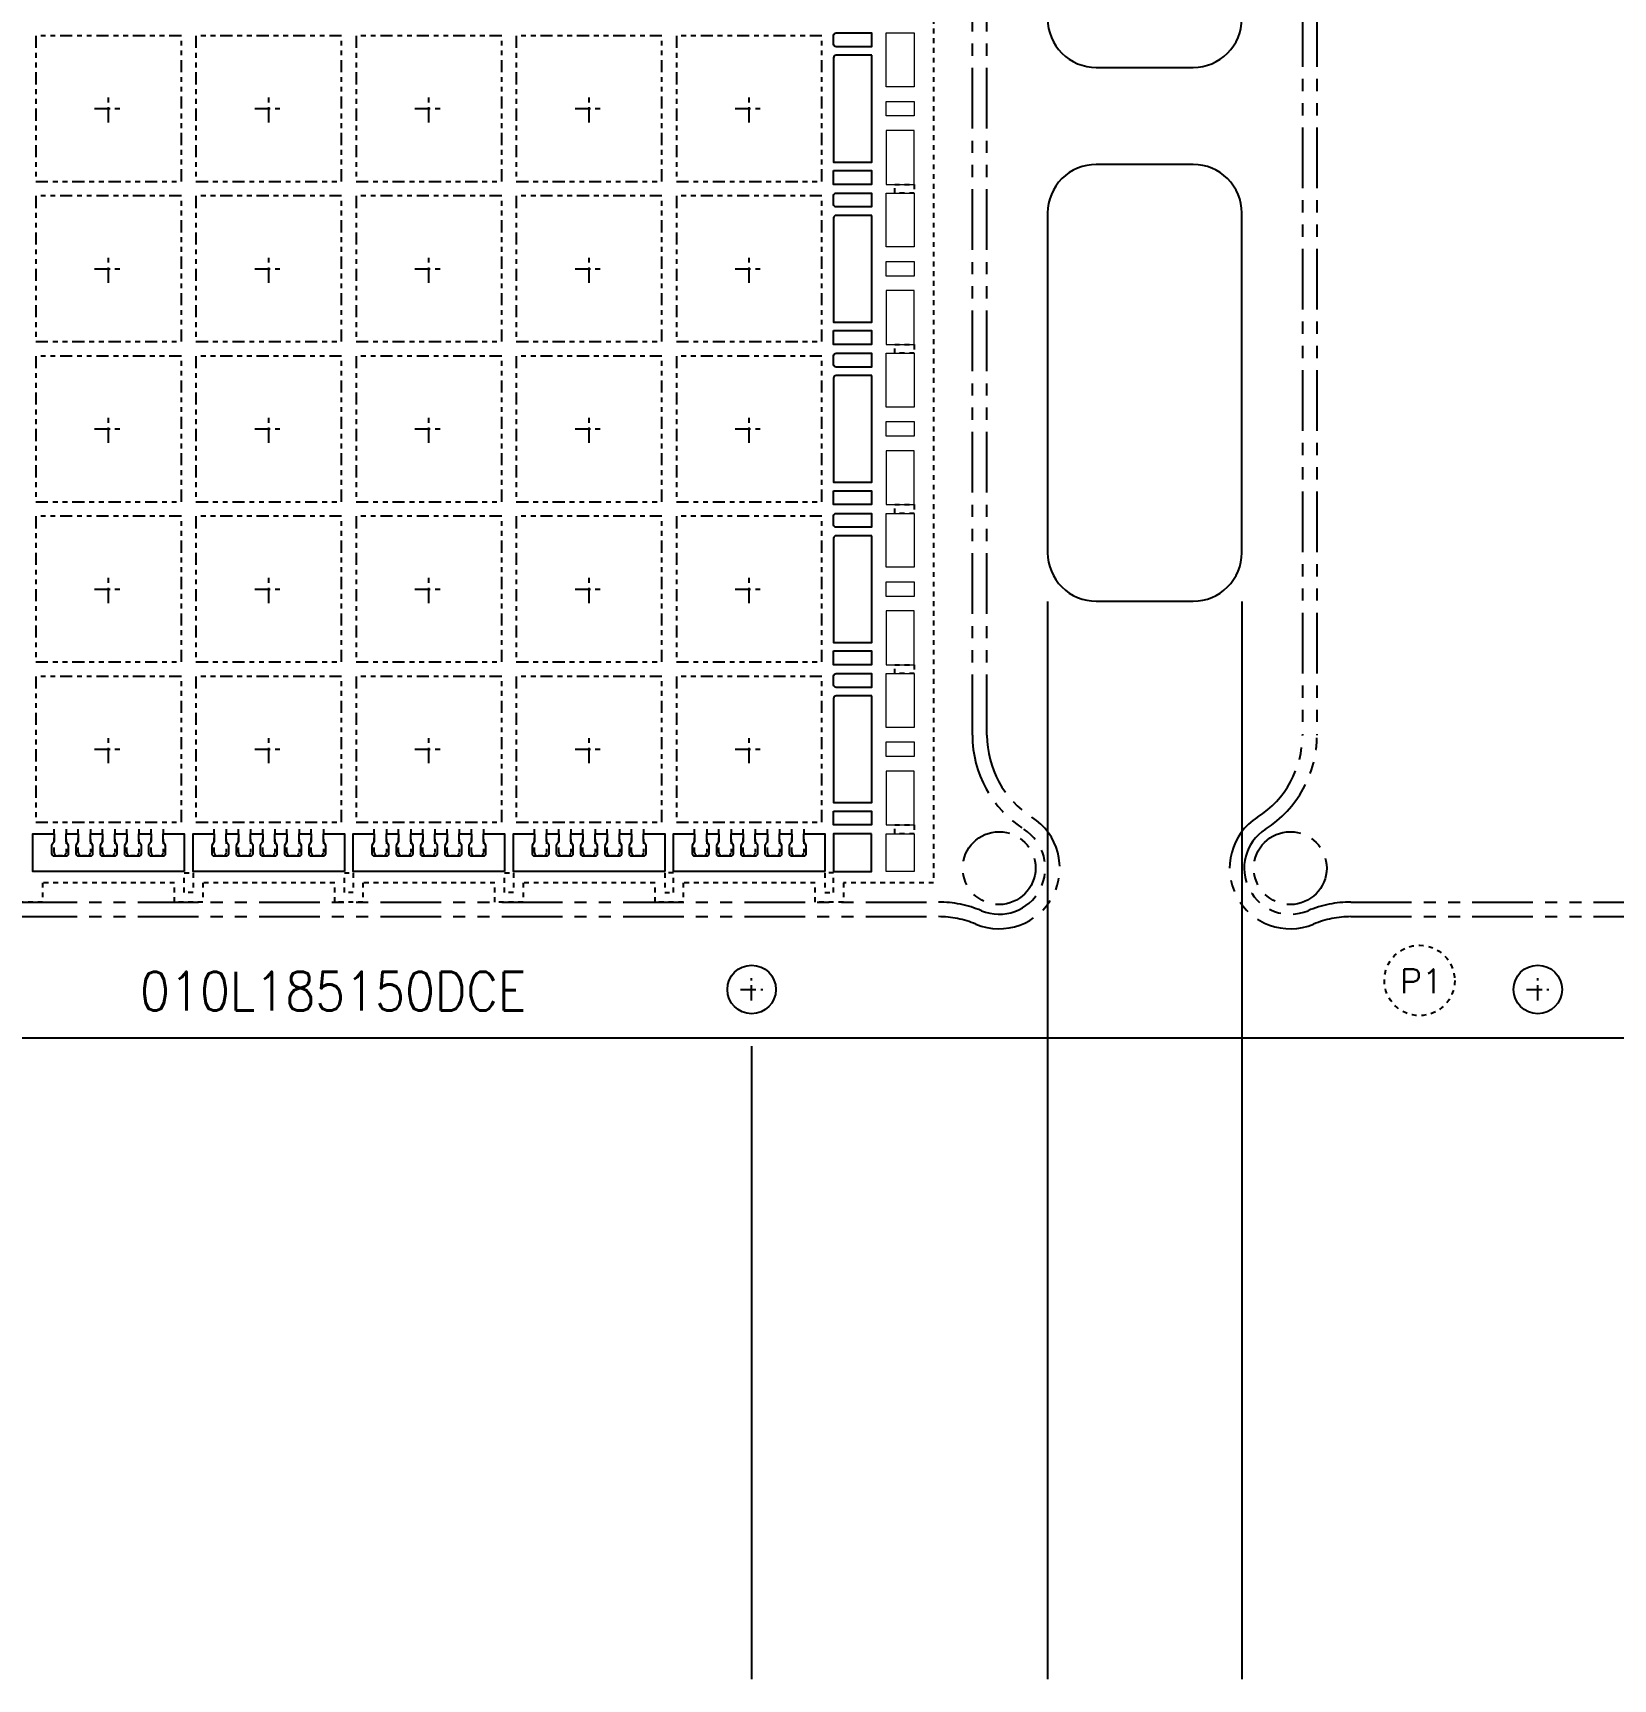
# Model space of a CAD drawing. Extents: x -347 to 20, y -460 to 3.
# Drawn here: x -265.9 to -233.34, y -350.96 to -317.04 of the extents above; entities that cross this region are included whole.
import ezdxf

# ---------------------------------------------------------------- set-up
doc = ezdxf.new("R2010")
doc.units = 0
doc.header["$MEASUREMENT"] = 0
for name, pattern in [('CENTER', [50.8, 31.75, -6.35, 6.35, -6.35]), ('HIDDEN', [0.375, 0.25, -0.125]), ('PHANTOM', [2.5, 1.25, -0.25, 0.25, -0.25, 0.25, -0.25])]:
    doc.linetypes.add(name, pattern=pattern)
doc.layers.add('1', color=7, linetype='CONTINUOUS')
doc.layers.add('1D', color=4, linetype='CONTINUOUS')
doc.styles.add('ROMANS', font='romans', dxfattribs={"width": 0.85, "height": 0.08})

msp = doc.modelspace()

# ---------------------------------------------------------------- linework, layer by layer
at = {"layer": '1'}
for points in [[(-243.9883, -317.7538), (-241.9883, -317.7538, 0.4142136), (-240.9883, -316.7538), (-240.9883, -309.7538, 0.4142136), (-241.9883, -308.7538), (-243.9883, -308.7538, 0.4142136), (-244.9883, -309.7538), (-244.9883, -316.7538, 0.4142136)], [(-249.3483, -317.3288, -0.4142136), (-249.3983, -317.2788), (-249.3983, -317.0938, -0.4142136), (-249.3483, -317.0438), (-248.6183, -317.0438), (-248.6183, -317.3288)], [(-241.9883, -328.7538, 0.4142136), (-240.9883, -327.7538), (-240.9883, -320.7538, 0.4142136), (-241.9883, -319.7538), (-243.9883, -319.7538, 0.4142136), (-244.9883, -320.7538), (-244.9883, -327.7538, 0.4142136), (-243.9883, -328.7538)], [(-249.3483, -320.6288, -0.4142136), (-249.3983, -320.5788), (-249.3983, -320.3938, -0.4142136), (-249.3483, -320.3438), (-248.6183, -320.3438), (-248.6183, -320.6288)], [(-249.3483, -323.9288, -0.4142136), (-249.3983, -323.8788), (-249.3983, -323.6938, -0.4142136), (-249.3483, -323.6438), (-248.6183, -323.6438), (-248.6183, -323.9288)], [(-249.3483, -327.2288, -0.4142136), (-249.3983, -327.1788), (-249.3983, -326.9938, -0.4142136), (-249.3483, -326.9438), (-248.6183, -326.9438), (-248.6183, -327.2288)], [(-249.3483, -330.5288, -0.4142136), (-249.3983, -330.4788), (-249.3983, -330.2938, -0.4142136), (-249.3483, -330.2438), (-248.6183, -330.2438), (-248.6183, -330.5288)], [(-262.7783, -334.3238), (-265.8983, -334.3238), (-265.8983, -333.5438), (-265.4633, -333.5438), (-265.4633, -333.7038), (-265.5133, -333.7904), (-265.5133, -333.9538, 0.4142132), (-265.4633, -334.0038), (-265.2133, -334.0038, 0.4142139), (-265.1633, -333.9538), (-265.1633, -333.7904), (-265.2133, -333.7038), (-265.2133, -333.5438), (-264.9633, -333.5438), (-264.9633, -333.7038), (-265.0133, -333.7904), (-265.0133, -333.9538, 0.4142132), (-264.9633, -334.0038), (-264.7133, -334.0038, 0.4142139), (-264.6633, -333.9538), (-264.6633, -333.7904), (-264.7133, -333.7038), (-264.7133, -333.5438), (-264.4633, -333.5438), (-264.4633, -333.7038), (-264.5133, -333.7904), (-264.5133, -333.9538, 0.4142132), (-264.4633, -334.0038), (-264.2133, -334.0038, 0.4142139), (-264.1633, -333.9538), (-264.1633, -333.7904), (-264.2133, -333.7038), (-264.2133, -333.5438), (-263.9633, -333.5438), (-263.9633, -333.7038), (-264.0133, -333.7904), (-264.0133, -333.9538, 0.4142132), (-263.9633, -334.0038), (-263.7133, -334.0038, 0.4142139), (-263.6633, -333.9538), (-263.6633, -333.7904), (-263.7133, -333.7038), (-263.7133, -333.5438), (-263.4633, -333.5438), (-263.4633, -333.7038), (-263.5133, -333.7904), (-263.5133, -333.9538, 0.4142132), (-263.4633, -334.0038), (-263.2133, -334.0038, 0.4142139), (-263.1633, -333.9538), (-263.1633, -333.7904), (-263.2133, -333.7038), (-263.2133, -333.5438), (-262.7783, -333.5438)], [(-259.4783, -334.3238), (-262.5983, -334.3238), (-262.5983, -333.5438), (-262.1633, -333.5438), (-262.1633, -333.7038), (-262.2133, -333.7904), (-262.2133, -333.9538, 0.4142132), (-262.1633, -334.0038), (-261.9133, -334.0038, 0.4142139), (-261.8633, -333.9538), (-261.8633, -333.7904), (-261.9133, -333.7038), (-261.9133, -333.5438), (-261.6633, -333.5438), (-261.6633, -333.7038), (-261.7133, -333.7904), (-261.7133, -333.9538, 0.4142132), (-261.6633, -334.0038), (-261.4133, -334.0038, 0.4142139), (-261.3633, -333.9538), (-261.3633, -333.7904), (-261.4133, -333.7038), (-261.4133, -333.5438), (-261.1633, -333.5438), (-261.1633, -333.7038), (-261.2133, -333.7904), (-261.2133, -333.9538, 0.4142132), (-261.1633, -334.0038), (-260.9133, -334.0038, 0.4142139), (-260.8633, -333.9538), (-260.8633, -333.7904), (-260.9133, -333.7038), (-260.9133, -333.5438), (-260.6633, -333.5438), (-260.6633, -333.7038), (-260.7133, -333.7904), (-260.7133, -333.9538, 0.4142132), (-260.6633, -334.0038), (-260.4133, -334.0038, 0.4142139), (-260.3633, -333.9538), (-260.3633, -333.7904), (-260.4133, -333.7038), (-260.4133, -333.5438), (-260.1633, -333.5438), (-260.1633, -333.7038), (-260.2133, -333.7904), (-260.2133, -333.9538, 0.4142132), (-260.1633, -334.0038), (-259.9133, -334.0038, 0.4142139), (-259.8633, -333.9538), (-259.8633, -333.7904), (-259.9133, -333.7038), (-259.9133, -333.5438), (-259.4783, -333.5438)], [(-256.1783, -334.3238), (-259.2983, -334.3238), (-259.2983, -333.5438), (-258.8633, -333.5438), (-258.8633, -333.7038), (-258.9133, -333.7904), (-258.9133, -333.9538, 0.4142132), (-258.8633, -334.0038), (-258.6133, -334.0038, 0.4142139), (-258.5633, -333.9538), (-258.5633, -333.7904), (-258.6133, -333.7038), (-258.6133, -333.5438), (-258.3633, -333.5438), (-258.3633, -333.7038), (-258.4133, -333.7904), (-258.4133, -333.9538, 0.4142132), (-258.3633, -334.0038), (-258.1133, -334.0038, 0.4142139), (-258.0633, -333.9538), (-258.0633, -333.7904), (-258.1133, -333.7038), (-258.1133, -333.5438), (-257.8633, -333.5438), (-257.8633, -333.7038), (-257.9133, -333.7904), (-257.9133, -333.9538, 0.4142132), (-257.8633, -334.0038), (-257.6133, -334.0038, 0.4142139), (-257.5633, -333.9538), (-257.5633, -333.7904), (-257.6133, -333.7038), (-257.6133, -333.5438), (-257.3633, -333.5438), (-257.3633, -333.7038), (-257.4133, -333.7904), (-257.4133, -333.9538, 0.4142132), (-257.3633, -334.0038), (-257.1133, -334.0038, 0.4142139), (-257.0633, -333.9538), (-257.0633, -333.7904), (-257.1133, -333.7038), (-257.1133, -333.5438), (-256.8633, -333.5438), (-256.8633, -333.7038), (-256.9133, -333.7904), (-256.9133, -333.9538, 0.4142132), (-256.8633, -334.0038), (-256.6133, -334.0038, 0.4142139), (-256.5633, -333.9538), (-256.5633, -333.7904), (-256.6133, -333.7038), (-256.6133, -333.5438), (-256.1783, -333.5438)], [(-252.8783, -334.3238), (-255.9983, -334.3238), (-255.9983, -333.5438), (-255.5633, -333.5438), (-255.5633, -333.7038), (-255.6133, -333.7904), (-255.6133, -333.9538, 0.4142132), (-255.5633, -334.0038), (-255.3133, -334.0038, 0.4142139), (-255.2633, -333.9538), (-255.2633, -333.7904), (-255.3133, -333.7038), (-255.3133, -333.5438), (-255.0633, -333.5438), (-255.0633, -333.7038), (-255.1133, -333.7904), (-255.1133, -333.9538, 0.4142132), (-255.0633, -334.0038), (-254.8133, -334.0038, 0.4142139), (-254.7633, -333.9538), (-254.7633, -333.7904), (-254.8133, -333.7038), (-254.8133, -333.5438), (-254.5633, -333.5438), (-254.5633, -333.7038), (-254.6133, -333.7904), (-254.6133, -333.9538, 0.4142132), (-254.5633, -334.0038), (-254.3133, -334.0038, 0.4142139), (-254.2633, -333.9538), (-254.2633, -333.7904), (-254.3133, -333.7038), (-254.3133, -333.5438), (-254.0633, -333.5438), (-254.0633, -333.7038), (-254.1133, -333.7904), (-254.1133, -333.9538, 0.4142132), (-254.0633, -334.0038), (-253.8133, -334.0038, 0.4142139), (-253.7633, -333.9538), (-253.7633, -333.7904), (-253.8133, -333.7038), (-253.8133, -333.5438), (-253.5633, -333.5438), (-253.5633, -333.7038), (-253.6133, -333.7904), (-253.6133, -333.9538, 0.4142132), (-253.5633, -334.0038), (-253.3133, -334.0038, 0.4142139), (-253.2633, -333.9538), (-253.2633, -333.7904), (-253.3133, -333.7038), (-253.3133, -333.5438), (-252.8783, -333.5438)], [(-249.5783, -334.3238), (-252.6983, -334.3238), (-252.6983, -333.5438), (-252.2633, -333.5438), (-252.2633, -333.7038), (-252.3133, -333.7904), (-252.3133, -333.9538, 0.4142132), (-252.2633, -334.0038), (-252.0133, -334.0038, 0.4142139), (-251.9633, -333.9538), (-251.9633, -333.7904), (-252.0133, -333.7038), (-252.0133, -333.5438), (-251.7633, -333.5438), (-251.7633, -333.7038), (-251.8133, -333.7904), (-251.8133, -333.9538, 0.4142132), (-251.7633, -334.0038), (-251.5133, -334.0038, 0.4142139), (-251.4633, -333.9538), (-251.4633, -333.7904), (-251.5133, -333.7038), (-251.5133, -333.5438), (-251.2633, -333.5438), (-251.2633, -333.7038), (-251.3133, -333.7904), (-251.3133, -333.9538, 0.4142132), (-251.2633, -334.0038), (-251.0133, -334.0038, 0.4142139), (-250.9633, -333.9538), (-250.9633, -333.7904), (-251.0133, -333.7038), (-251.0133, -333.5438), (-250.7633, -333.5438), (-250.7633, -333.7038), (-250.8133, -333.7904), (-250.8133, -333.9538, 0.4142132), (-250.7633, -334.0038), (-250.5133, -334.0038, 0.4142139), (-250.4633, -333.9538), (-250.4633, -333.7904), (-250.5133, -333.7038), (-250.5133, -333.5438), (-250.2633, -333.5438), (-250.2633, -333.7038), (-250.3133, -333.7904), (-250.3133, -333.9538, 0.4142132), (-250.2633, -334.0038), (-250.0133, -334.0038, 0.4142139), (-249.9633, -333.9538), (-249.9633, -333.7904), (-250.0133, -333.7038), (-250.0133, -333.5438), (-249.5783, -333.5438)]]:
    msp.add_lwpolyline(points, format="xyb", close=True, dxfattribs=at)
at = {"layer": '1', "lineweight": 20}
for points in [[(-247.7383, -318.1538), (-248.3183, -318.1538), (-248.3183, -317.0438), (-247.7383, -317.0438)], [(-247.7383, -318.7538), (-248.3183, -318.7538), (-248.3183, -318.4538), (-247.7383, -318.4538)], [(-248.3183, -319.0538), (-248.3183, -320.1638), (-247.7383, -320.1638), (-247.7383, -319.0538)], [(-247.7383, -321.4538), (-248.3183, -321.4538), (-248.3183, -320.3438), (-247.7383, -320.3438)], [(-247.7383, -322.0538), (-248.3183, -322.0538), (-248.3183, -321.7538), (-247.7383, -321.7538)], [(-248.3183, -322.3538), (-248.3183, -323.4638), (-247.7383, -323.4638), (-247.7383, -322.3538)], [(-247.7383, -324.7538), (-248.3183, -324.7538), (-248.3183, -323.6438), (-247.7383, -323.6438)], [(-247.7383, -325.3538), (-248.3183, -325.3538), (-248.3183, -325.0538), (-247.7383, -325.0538)], [(-248.3183, -325.6538), (-248.3183, -326.7638), (-247.7383, -326.7638), (-247.7383, -325.6538)], [(-247.7383, -328.0538), (-248.3183, -328.0538), (-248.3183, -326.9438), (-247.7383, -326.9438)], [(-247.7383, -328.6538), (-248.3183, -328.6538), (-248.3183, -328.3538), (-247.7383, -328.3538)], [(-248.3183, -328.9538), (-248.3183, -330.0638), (-247.7383, -330.0638), (-247.7383, -328.9538)], [(-247.7383, -331.3538), (-248.3183, -331.3538), (-248.3183, -330.2438), (-247.7383, -330.2438)], [(-247.7383, -331.9538), (-248.3183, -331.9538), (-248.3183, -331.6538), (-247.7383, -331.6538)], [(-248.3183, -332.2538), (-248.3183, -333.3638), (-247.7383, -333.3638), (-247.7383, -332.2538)], [(-247.7383, -334.3238), (-248.3183, -334.3238), (-248.3183, -333.5438), (-247.7383, -333.5438)]]:
    msp.add_lwpolyline(points, close=True, dxfattribs=at)
at = {"layer": '1', "linetype": 'ByBlock'}
for points in [[(-248.6143, -317.5038), (-249.3483, -317.5038, 0.4142136), (-249.3983, -317.5538), (-249.3983, -319.7038), (-248.6143, -319.7038)], [(-248.6143, -320.8038), (-249.3483, -320.8038, 0.4142136), (-249.3983, -320.8538), (-249.3983, -323.0038), (-248.6143, -323.0038)], [(-248.6143, -324.1038), (-249.3483, -324.1038, 0.4142136), (-249.3983, -324.1538), (-249.3983, -326.3038), (-248.6143, -326.3038)], [(-248.6143, -327.4038), (-249.3483, -327.4038, 0.4142136), (-249.3983, -327.4538), (-249.3983, -329.6038), (-248.6143, -329.6038)], [(-248.6143, -330.7038), (-249.3483, -330.7038, 0.4142136), (-249.3983, -330.7538), (-249.3983, -332.9038), (-248.6143, -332.9038)]]:
    msp.add_lwpolyline(points, format="xyb", close=True, dxfattribs=at)
at = {"layer": '1'}
for points in [[(-249.3983, -319.8788), (-248.6183, -319.8788), (-248.6183, -320.1638), (-249.3983, -320.1638)], [(-249.3983, -323.1788), (-248.6183, -323.1788), (-248.6183, -323.4638), (-249.3983, -323.4638)], [(-249.3983, -326.4788), (-248.6183, -326.4788), (-248.6183, -326.7638), (-249.3983, -326.7638)], [(-249.3983, -329.7788), (-248.6183, -329.7788), (-248.6183, -330.0638), (-249.3983, -330.0638)], [(-249.3983, -333.0788), (-248.6183, -333.0788), (-248.6183, -333.3638), (-249.3983, -333.3638)], [(-248.6183, -333.5438), (-249.3983, -333.5438), (-249.3983, -334.3238), (-248.6183, -334.3238)]]:
    msp.add_lwpolyline(points, close=True, dxfattribs=at)
msp.add_lwpolyline([(-304.4883, -337.7538), (-56.4883, -337.7538)], dxfattribs=at)
for centre in [(-251.0883, -336.7538), (-234.8883, -336.7538)]:
    msp.add_circle(centre, 0.5, dxfattribs=at)
at = {"layer": '1D', "linetype": 'CENTER', "ltscale": 0.01}
for p, q in [((-264.3383, -318.8926), (-264.3383, -318.3151)), ((-261.0383, -318.8926), (-261.0383, -318.3151)), ((-257.7383, -318.8926), (-257.7383, -318.3151)), ((-254.4383, -318.8926), (-254.4383, -318.3151)), ((-251.1383, -318.8926), (-251.1383, -318.3151)), ((-264.6271, -318.6038), (-264.0496, -318.6038)), ((-261.3271, -318.6038), (-260.7496, -318.6038)), ((-258.0271, -318.6038), (-257.4496, -318.6038)), ((-254.7271, -318.6038), (-254.1496, -318.6038)), ((-251.4271, -318.6038), (-250.8496, -318.6038)), ((-264.3383, -322.1926), (-264.3383, -321.6151)), ((-261.0383, -322.1926), (-261.0383, -321.6151)), ((-257.7383, -322.1926), (-257.7383, -321.6151)), ((-254.4383, -322.1926), (-254.4383, -321.6151)), ((-251.1383, -322.1926), (-251.1383, -321.6151)), ((-264.6271, -321.9038), (-264.0496, -321.9038)), ((-261.3271, -321.9038), (-260.7496, -321.9038)), ((-258.0271, -321.9038), (-257.4496, -321.9038)), ((-254.7271, -321.9038), (-254.1496, -321.9038)), ((-251.4271, -321.9038), (-250.8496, -321.9038)), ((-264.3383, -325.4926), (-264.3383, -324.9151)), ((-261.0383, -325.4926), (-261.0383, -324.9151)), ((-257.7383, -325.4926), (-257.7383, -324.9151)), ((-254.4383, -325.4926), (-254.4383, -324.9151)), ((-251.1383, -325.4926), (-251.1383, -324.9151)), ((-264.6271, -325.2038), (-264.0496, -325.2038)), ((-261.3271, -325.2038), (-260.7496, -325.2038)), ((-258.0271, -325.2038), (-257.4496, -325.2038)), ((-254.7271, -325.2038), (-254.1496, -325.2038)), ((-251.4271, -325.2038), (-250.8496, -325.2038)), ((-264.3383, -328.7926), (-264.3383, -328.2151)), ((-261.0383, -328.7926), (-261.0383, -328.2151)), ((-257.7383, -328.7926), (-257.7383, -328.2151)), ((-254.4383, -328.7926), (-254.4383, -328.2151)), ((-251.1383, -328.7926), (-251.1383, -328.2151)), ((-264.6271, -328.5038), (-264.0496, -328.5038)), ((-261.3271, -328.5038), (-260.7496, -328.5038)), ((-258.0271, -328.5038), (-257.4496, -328.5038)), ((-254.7271, -328.5038), (-254.1496, -328.5038)), ((-251.4271, -328.5038), (-250.8496, -328.5038)), ((-264.3383, -332.0926), (-264.3383, -331.5151)), ((-261.0383, -332.0926), (-261.0383, -331.5151)), ((-257.7383, -332.0926), (-257.7383, -331.5151)), ((-254.4383, -332.0926), (-254.4383, -331.5151)), ((-251.1383, -332.0926), (-251.1383, -331.5151)), ((-264.6271, -331.8038), (-264.0496, -331.8038)), ((-261.3271, -331.8038), (-260.7496, -331.8038)), ((-258.0271, -331.8038), (-257.4496, -331.8038)), ((-254.7271, -331.8038), (-254.1496, -331.8038)), ((-251.4271, -331.8038), (-250.8496, -331.8038)), ((-251.3179, -336.7538), (-250.8587, -336.7538)), ((-251.0883, -336.9835), (-251.0883, -336.5242)), ((-235.1179, -336.7538), (-234.6587, -336.7538)), ((-234.8883, -336.9835), (-234.8883, -336.5242))]:
    msp.add_line(p, q, dxfattribs=at)
at = {"layer": '1D', "linetype": 'ByBlock'}
for p, q in [((-244.9883, -328.7618), (-244.9883, -350.9639)), ((-240.9883, -328.7618), (-240.9883, -350.9639))]:
    msp.add_line(p, q, dxfattribs=at)
at = {"layer": '1D'}
msp.add_line((-251.0883, -337.9244), (-251.0883, -350.9639), dxfattribs=at)
at = {"layer": '1D', "color": 2, "linetype": 'PHANTOM'}
for points in [[(-247.2383, -272.2538), (-301.2383, -272.2538, -0.0990195), (-302.0076, -272.1, 0.9166595), (-303.1614, -274.3072, -0.2559241), (-302.2383, -275.9925), (-302.2383, -301.0152, -0.2559241), (-303.1614, -302.7005, 0.5477226), (-303.1614, -304.8072, -0.2559241), (-302.2383, -306.4925), (-302.2383, -331.5152, -0.2559241), (-303.1614, -333.2005, 0.9166595), (-302.0076, -335.4077, -0.0990195), (-301.2383, -335.2538), (-247.2383, -335.2538, -0.0990195), (-246.4691, -335.4077, 0.9166595), (-245.3153, -333.2005, -0.2559241), (-246.2383, -331.5152), (-246.2383, -306.4925, -0.2559241), (-245.3153, -304.8072, 0.5477226), (-245.3153, -302.7005, -0.2559241), (-246.2383, -301.0152), (-246.2383, -275.9925, -0.2559241), (-245.3153, -274.3072, 0.9166595), (-246.4691, -272.1, -0.0990195)], [(-184.7383, -272.2538), (-238.7383, -272.2538, -0.0990195), (-239.5076, -272.1, 0.9166595), (-240.6614, -274.3072, -0.2559241), (-239.7383, -275.9925), (-239.7383, -301.0152, -0.2559241), (-240.6614, -302.7005, 0.5477226), (-240.6614, -304.8072, -0.2559241), (-239.7383, -306.4925), (-239.7383, -331.5152, -0.2559241), (-240.6614, -333.2005, 0.9166595), (-239.5076, -335.4077, -0.0990195), (-238.7383, -335.2538), (-184.7383, -335.2538, -0.0990195), (-183.9691, -335.4077, 0.9166595), (-182.8153, -333.2005, -0.2559241), (-183.7383, -331.5152), (-183.7383, -306.4925, -0.2559241), (-182.8153, -304.8072, 0.5477226), (-182.8153, -302.7005, -0.2559241), (-183.7383, -301.0152), (-183.7383, -275.9925, -0.2559241), (-182.8153, -274.3072, 0.9166595), (-183.9691, -272.1, -0.0990195)], [(-247.2383, -272.5538), (-301.2383, -272.5538, -0.0990195), (-302.1229, -272.3769, 0.9166595), (-302.9999, -274.0544, -0.2559241), (-301.9383, -275.9925), (-301.9383, -301.0152, -0.2559241), (-302.9999, -302.9533, 0.5477226), (-302.9999, -304.5544, -0.2559241), (-301.9383, -306.4925), (-301.9383, -331.5152, -0.2559241), (-302.9999, -333.4533, 0.9166595), (-302.1229, -335.1308, -0.0990195), (-301.2383, -334.9538), (-247.2383, -334.9538, -0.0990195), (-246.3537, -335.1308, 0.9166595), (-245.4768, -333.4533, -0.2559241), (-246.5383, -331.5152), (-246.5383, -306.4925, -0.2559241), (-245.4768, -304.5544, 0.5477226), (-245.4768, -302.9533, -0.2559241), (-246.5383, -301.0152), (-246.5383, -275.9925, -0.2559241), (-245.4768, -274.0544, 0.9166595), (-246.3537, -272.3769, -0.0990195)], [(-184.7383, -272.5538), (-238.7383, -272.5538, -0.0990195), (-239.6229, -272.3769, 0.9166595), (-240.4999, -274.0544, -0.2559241), (-239.4383, -275.9925), (-239.4383, -301.0152, -0.2559241), (-240.4999, -302.9533, 0.5477226), (-240.4999, -304.5544, -0.2559241), (-239.4383, -306.4925), (-239.4383, -331.5152, -0.2559241), (-240.4999, -333.4533, 0.9166595), (-239.6229, -335.1308, -0.0990195), (-238.7383, -334.9538), (-184.7383, -334.9538, -0.0990195), (-183.8537, -335.1308, 0.9166595), (-182.9768, -333.4533, -0.2559241), (-184.0383, -331.5152), (-184.0383, -306.4925, -0.2559241), (-182.9768, -304.5544, 0.5477226), (-182.9768, -302.9533, -0.2559241), (-184.0383, -301.0152), (-184.0383, -275.9925, -0.2559241), (-182.9768, -274.0544, 0.9166595), (-183.8537, -272.3769, -0.0990195)]]:
    msp.add_lwpolyline(points, format="xyb", close=True, dxfattribs=at)
at = {"layer": '1D', "linetype": 'HIDDEN', "ltscale": 0.2}
msp.add_lwpolyline([(-247.3383, -272.9538), (-247.3383, -334.5538), (-249.1983, -334.5538), (-249.1983, -334.9538), (-249.7783, -334.9538), (-249.7783, -334.5538), (-252.4983, -334.5538), (-252.4983, -334.9538), (-253.0783, -334.9538), (-253.0783, -334.5538), (-255.7983, -334.5538), (-255.7983, -334.9538), (-256.3783, -334.9538), (-256.3783, -334.5538), (-259.0983, -334.5538), (-259.0983, -334.9538), (-259.6783, -334.9538), (-259.6783, -334.5538), (-262.3983, -334.5538), (-262.3983, -334.9538), (-262.9783, -334.9538), (-262.9783, -334.5538), (-265.6983, -334.5538), (-265.6983, -334.9538), (-266.2783, -334.9538)], dxfattribs=at)
at = {"layer": '1D', "color": 2, "linetype": 'PHANTOM', "ltscale": 0.2}
for points in [[(-262.8383, -320.1038), (-262.8383, -317.1038), (-265.8383, -317.1038), (-265.8383, -320.1038)], [(-259.5383, -320.1038), (-259.5383, -317.1038), (-262.5383, -317.1038), (-262.5383, -320.1038)], [(-256.2383, -320.1038), (-256.2383, -317.1038), (-259.2383, -317.1038), (-259.2383, -320.1038)], [(-252.9383, -320.1038), (-252.9383, -317.1038), (-255.9383, -317.1038), (-255.9383, -320.1038)], [(-249.6383, -320.1038), (-249.6383, -317.1038), (-252.6383, -317.1038), (-252.6383, -320.1038)], [(-262.8383, -323.4038), (-262.8383, -320.4038), (-265.8383, -320.4038), (-265.8383, -323.4038)], [(-259.5383, -323.4038), (-259.5383, -320.4038), (-262.5383, -320.4038), (-262.5383, -323.4038)], [(-256.2383, -323.4038), (-256.2383, -320.4038), (-259.2383, -320.4038), (-259.2383, -323.4038)], [(-252.9383, -323.4038), (-252.9383, -320.4038), (-255.9383, -320.4038), (-255.9383, -323.4038)], [(-249.6383, -323.4038), (-249.6383, -320.4038), (-252.6383, -320.4038), (-252.6383, -323.4038)], [(-262.8383, -326.7038), (-262.8383, -323.7038), (-265.8383, -323.7038), (-265.8383, -326.7038)], [(-259.5383, -326.7038), (-259.5383, -323.7038), (-262.5383, -323.7038), (-262.5383, -326.7038)], [(-256.2383, -326.7038), (-256.2383, -323.7038), (-259.2383, -323.7038), (-259.2383, -326.7038)], [(-252.9383, -326.7038), (-252.9383, -323.7038), (-255.9383, -323.7038), (-255.9383, -326.7038)], [(-249.6383, -326.7038), (-249.6383, -323.7038), (-252.6383, -323.7038), (-252.6383, -326.7038)], [(-262.8383, -330.0038), (-262.8383, -327.0038), (-265.8383, -327.0038), (-265.8383, -330.0038)], [(-259.5383, -330.0038), (-259.5383, -327.0038), (-262.5383, -327.0038), (-262.5383, -330.0038)], [(-256.2383, -330.0038), (-256.2383, -327.0038), (-259.2383, -327.0038), (-259.2383, -330.0038)], [(-252.9383, -330.0038), (-252.9383, -327.0038), (-255.9383, -327.0038), (-255.9383, -330.0038)], [(-249.6383, -330.0038), (-249.6383, -327.0038), (-252.6383, -327.0038), (-252.6383, -330.0038)], [(-262.8383, -333.3038), (-262.8383, -330.3038), (-265.8383, -330.3038), (-265.8383, -333.3038)], [(-259.5383, -333.3038), (-259.5383, -330.3038), (-262.5383, -330.3038), (-262.5383, -333.3038)], [(-256.2383, -333.3038), (-256.2383, -330.3038), (-259.2383, -330.3038), (-259.2383, -333.3038)], [(-252.9383, -333.3038), (-252.9383, -330.3038), (-255.9383, -330.3038), (-255.9383, -333.3038)], [(-249.6383, -333.3038), (-249.6383, -330.3038), (-252.6383, -330.3038), (-252.6383, -333.3038)]]:
    msp.add_lwpolyline(points, close=True, dxfattribs=at)
at = {"layer": '1D', "linetype": 'HIDDEN', "ltscale": 0.2}
for points in [[(-248.1383, -320.1638), (-247.7383, -320.1638), (-247.7383, -320.3438), (-248.1383, -320.3438)], [(-248.1383, -323.4638), (-247.7383, -323.4638), (-247.7383, -323.6438), (-248.1383, -323.6438)], [(-248.1383, -326.7638), (-247.7383, -326.7638), (-247.7383, -326.9438), (-248.1383, -326.9438)], [(-248.1383, -330.0638), (-247.7383, -330.0638), (-247.7383, -330.2438), (-248.1383, -330.2438)], [(-248.1383, -333.3638), (-247.7383, -333.3638), (-247.7383, -333.5438), (-248.1383, -333.5438)], [(-262.5983, -334.3538), (-262.5983, -334.7538), (-262.7783, -334.7538), (-262.7783, -334.3538)], [(-259.2983, -334.3538), (-259.2983, -334.7538), (-259.4783, -334.7538), (-259.4783, -334.3538)], [(-255.9983, -334.3538), (-255.9983, -334.7538), (-256.1783, -334.7538), (-256.1783, -334.3538)], [(-252.8783, -334.3538), (-252.8783, -334.7538), (-252.6983, -334.7538), (-252.6983, -334.3538)], [(-249.5783, -334.3538), (-249.5783, -334.7538), (-249.3983, -334.7538), (-249.3983, -334.3538)]]:
    msp.add_lwpolyline(points, close=True, dxfattribs=at)
for points in [[(-265.2133, -333.4538), (-265.2133, -333.9288, -0.4142136), (-265.2883, -334.0038), (-265.3883, -334.0038, -0.4142136), (-265.4633, -333.9288), (-265.4633, -333.4538)], [(-264.7133, -333.4538), (-264.7133, -333.9288, -0.4142136), (-264.7883, -334.0038), (-264.8883, -334.0038, -0.4142136), (-264.9633, -333.9288), (-264.9633, -333.4538)], [(-264.2133, -333.4538), (-264.2133, -333.9288, -0.4142136), (-264.2883, -334.0038), (-264.3883, -334.0038, -0.4142136), (-264.4633, -333.9288), (-264.4633, -333.4538)], [(-263.7133, -333.4538), (-263.7133, -333.9288, -0.4142136), (-263.7883, -334.0038), (-263.8883, -334.0038, -0.4142136), (-263.9633, -333.9288), (-263.9633, -333.4538)], [(-263.2133, -333.4538), (-263.2133, -333.9288, -0.4142136), (-263.2883, -334.0038), (-263.3883, -334.0038, -0.4142136), (-263.4633, -333.9288), (-263.4633, -333.4538)], [(-261.9133, -333.4538), (-261.9133, -333.9288, -0.4142136), (-261.9883, -334.0038), (-262.0883, -334.0038, -0.4142136), (-262.1633, -333.9288), (-262.1633, -333.4538)], [(-261.4133, -333.4538), (-261.4133, -333.9288, -0.4142136), (-261.4883, -334.0038), (-261.5883, -334.0038, -0.4142136), (-261.6633, -333.9288), (-261.6633, -333.4538)], [(-260.9133, -333.4538), (-260.9133, -333.9288, -0.4142136), (-260.9883, -334.0038), (-261.0883, -334.0038, -0.4142136), (-261.1633, -333.9288), (-261.1633, -333.4538)], [(-260.4133, -333.4538), (-260.4133, -333.9288, -0.4142136), (-260.4883, -334.0038), (-260.5883, -334.0038, -0.4142136), (-260.6633, -333.9288), (-260.6633, -333.4538)], [(-259.9133, -333.4538), (-259.9133, -333.9288, -0.4142136), (-259.9883, -334.0038), (-260.0883, -334.0038, -0.4142136), (-260.1633, -333.9288), (-260.1633, -333.4538)], [(-258.6133, -333.4538), (-258.6133, -333.9288, -0.4142136), (-258.6883, -334.0038), (-258.7883, -334.0038, -0.4142136), (-258.8633, -333.9288), (-258.8633, -333.4538)], [(-258.1133, -333.4538), (-258.1133, -333.9288, -0.4142136), (-258.1883, -334.0038), (-258.2883, -334.0038, -0.4142136), (-258.3633, -333.9288), (-258.3633, -333.4538)], [(-257.6133, -333.4538), (-257.6133, -333.9288, -0.4142136), (-257.6883, -334.0038), (-257.7883, -334.0038, -0.4142136), (-257.8633, -333.9288), (-257.8633, -333.4538)], [(-257.1133, -333.4538), (-257.1133, -333.9288, -0.4142136), (-257.1883, -334.0038), (-257.2883, -334.0038, -0.4142136), (-257.3633, -333.9288), (-257.3633, -333.4538)], [(-256.6133, -333.4538), (-256.6133, -333.9288, -0.4142136), (-256.6883, -334.0038), (-256.7883, -334.0038, -0.4142136), (-256.8633, -333.9288), (-256.8633, -333.4538)], [(-255.3133, -333.4538), (-255.3133, -333.9288, -0.4142136), (-255.3883, -334.0038), (-255.4883, -334.0038, -0.4142136), (-255.5633, -333.9288), (-255.5633, -333.4538)], [(-254.8133, -333.4538), (-254.8133, -333.9288, -0.4142136), (-254.8883, -334.0038), (-254.9883, -334.0038, -0.4142136), (-255.0633, -333.9288), (-255.0633, -333.4538)], [(-254.3133, -333.4538), (-254.3133, -333.9288, -0.4142136), (-254.3883, -334.0038), (-254.4883, -334.0038, -0.4142136), (-254.5633, -333.9288), (-254.5633, -333.4538)], [(-253.8133, -333.4538), (-253.8133, -333.9288, -0.4142136), (-253.8883, -334.0038), (-253.9883, -334.0038, -0.4142136), (-254.0633, -333.9288), (-254.0633, -333.4538)], [(-253.3133, -333.4538), (-253.3133, -333.9288, -0.4142136), (-253.3883, -334.0038), (-253.4883, -334.0038, -0.4142136), (-253.5633, -333.9288), (-253.5633, -333.4538)], [(-252.0133, -333.4538), (-252.0133, -333.9288, -0.4142136), (-252.0883, -334.0038), (-252.1883, -334.0038, -0.4142136), (-252.2633, -333.9288), (-252.2633, -333.4538)], [(-251.5133, -333.4538), (-251.5133, -333.9288, -0.4142136), (-251.5883, -334.0038), (-251.6883, -334.0038, -0.4142136), (-251.7633, -333.9288), (-251.7633, -333.4538)], [(-251.0133, -333.4538), (-251.0133, -333.9288, -0.4142136), (-251.0883, -334.0038), (-251.1883, -334.0038, -0.4142136), (-251.2633, -333.9288), (-251.2633, -333.4538)], [(-250.5133, -333.4538), (-250.5133, -333.9288, -0.4142136), (-250.5883, -334.0038), (-250.6883, -334.0038, -0.4142136), (-250.7633, -333.9288), (-250.7633, -333.4538)], [(-250.0133, -333.4538), (-250.0133, -333.9288, -0.4142136), (-250.0883, -334.0038), (-250.1883, -334.0038, -0.4142136), (-250.2633, -333.9288), (-250.2633, -333.4538)]]:
    msp.add_lwpolyline(points, format="xyb", dxfattribs=at)
at = {"layer": '1D', "color": 2, "linetype": 'PHANTOM'}
for centre in [(-245.9883, -334.2538), (-239.9883, -334.2538)]:
    msp.add_circle(centre, 0.75, dxfattribs=at)
at = {"layer": '1D', "linetype": 'HIDDEN', "ltscale": 0.2}
msp.add_circle((-237.3253, -336.5683), 0.725, dxfattribs=at)

# ---------------------------------------------------------------- texts
at = {"layer": '1D', "style": 'ROMANS', "width": 0.9}
msp.add_text('010L185150DCE', height=0.8, dxfattribs=at).set_placement((-263.6922, -337.1884))
at = {"layer": '1D', "linetype": 'HIDDEN', "ltscale": 0.2, "style": 'ROMANS'}
msp.add_text('P1', height=0.5, dxfattribs=at).set_placement((-237.7263, -336.8324))

doc.saveas('drawing.dxf')
